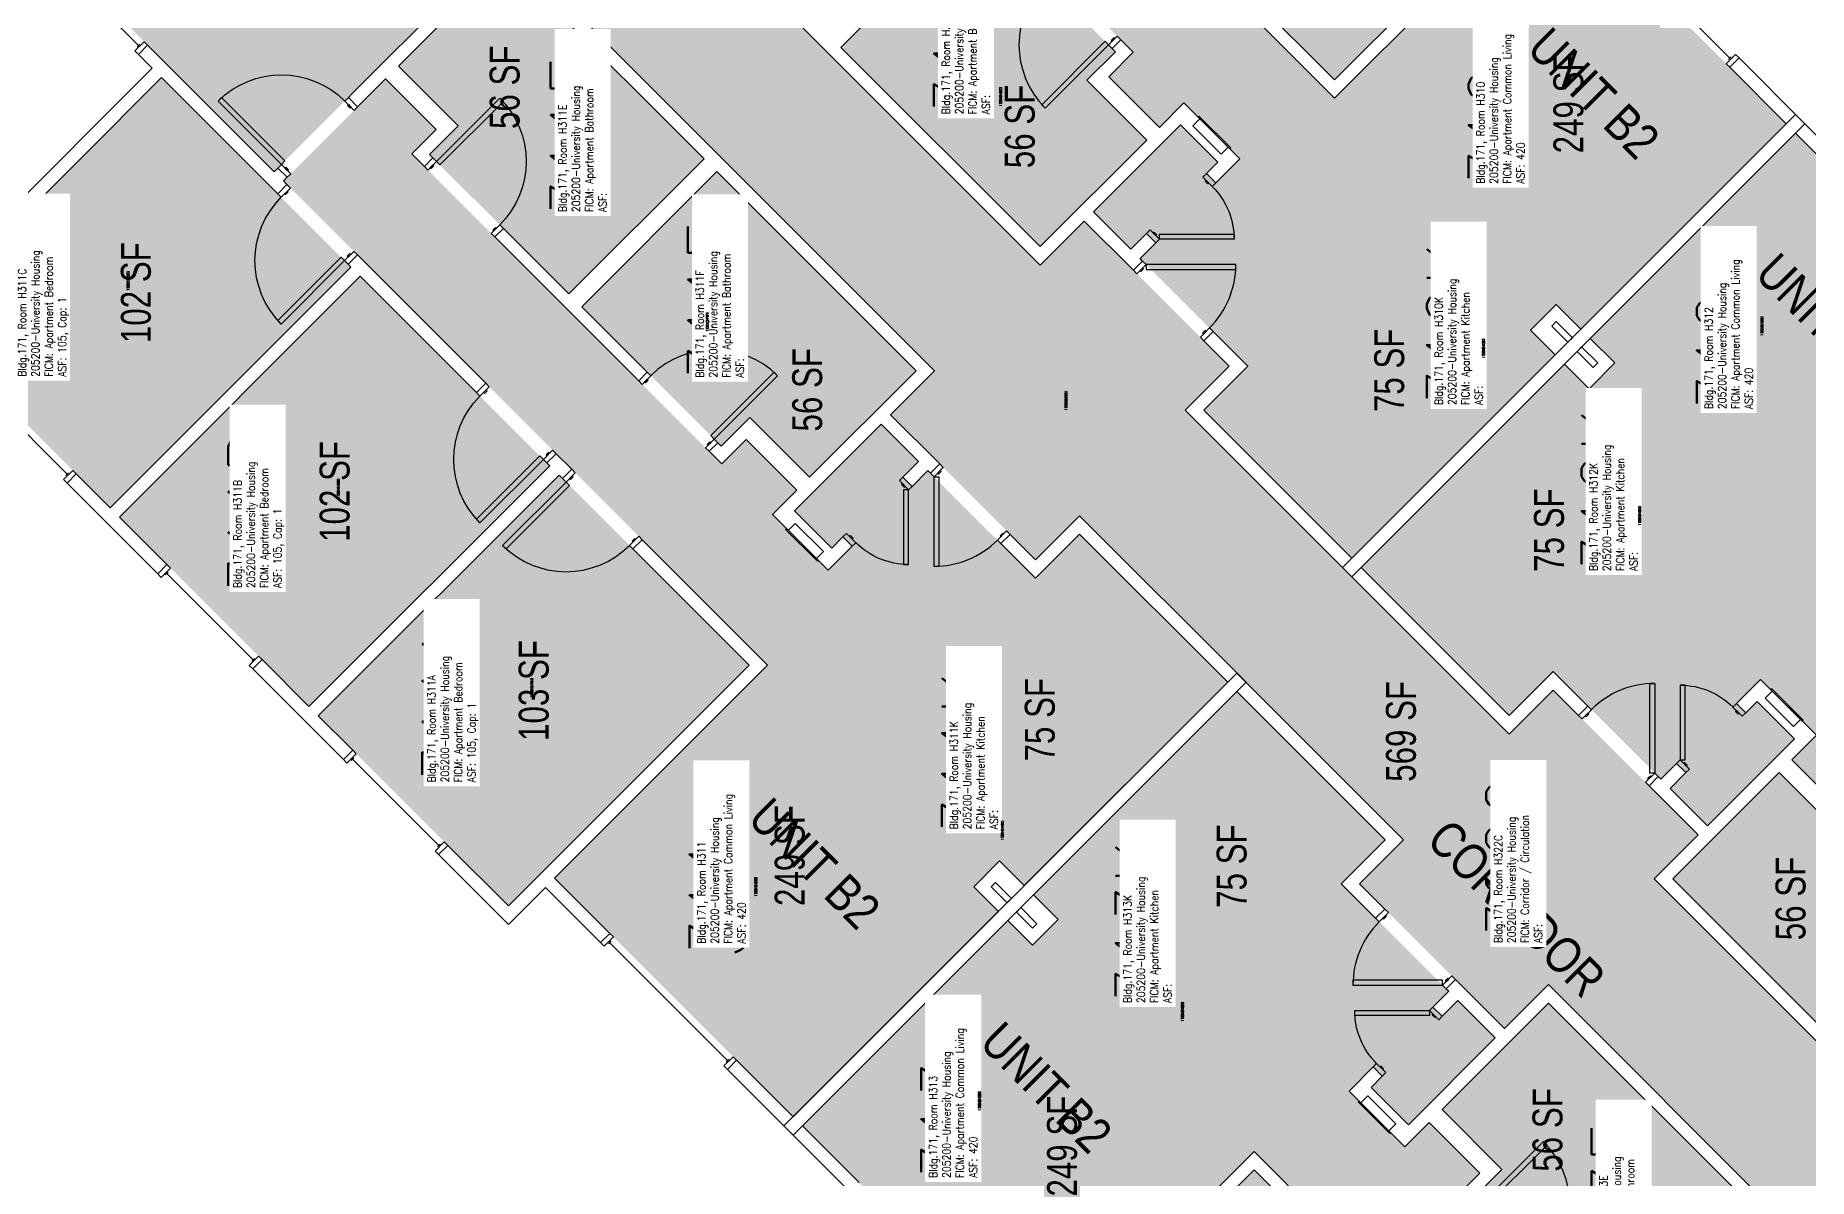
# Model space of a CAD drawing. Header units: inches. Extents: x -105 to 3698, y -798 to 1624.
# Drawn here: x 1365 to 2077, y -187 to 272 of the extents above; entities that cross this region are included whole.
import ezdxf
from ezdxf.enums import TextEntityAlignment as Align

# ---------------------------------------------------------------- set-up
doc = ezdxf.new("R2010")
doc.units = ezdxf.units.IN
doc.header["$LTSCALE"] = 96
doc.header["$MEASUREMENT"] = 0
for name, color, linetype in [('A-AREA-IDEN', 1, 'Continuous'), ('A-DOOR', 2, 'Continuous'), ('A-GLAZ', 1, 'Continuous'), ('A-IDEN-RNUM', 7, 'Continuous'), ('A-IDEN-SNUM', 4, 'Continuous'), ('A-IDEN-VNUM', 4, 'Continuous'), ('A-WALL', 5, 'Continuous'), ('AREA-TEXT', 3, 'Continuous'), ('E-POWER', 2, 'Continuous'), ('Rooms-Category-Color', 7, 'Continuous'), ('Rooms-College-Color', 7, 'Continuous'), ('Rooms-Department-Color', 7, 'Continuous'), ('Rooms-Division-Color', 7, 'Continuous'), ('Rooms-Information', 7, 'Continuous')]:
    doc.layers.add(name, color=color, linetype=linetype)
doc.styles.add('AREA', font='arial.ttf', dxfattribs={"width": 0.75, "height": 12})
doc.styles.add('ROOMSNUMBER', font='txt.shx', dxfattribs={"height": 0.03})
doc.styles.add('ROOMVNUMBER', font='simplex.shx', dxfattribs={"width": 0.85})
doc.styles.get("Standard").update_dxf_attribs({"font": 'ARIALN.TTF'})

msp = doc.modelspace()

# ---------------------------------------------------------------- hatches: boundary and pattern name
h = msp.add_hatch()
h.set_pattern_fill('ANSI31', color=256, angle=-45, style=0)
h.set_pattern_definition([(7e-12, (1926.94117, 942.3521), (-1e-14, 0.125), [])])
h.paths.add_polyline_path([(1748.41, 295.05), (1789.94, 253.52), (1783.43, 247.01), (1741.9, 288.54)], flags=9)
h = msp.add_hatch()
h.set_pattern_fill('ANSI31', color=256, style=0)
h.set_pattern_definition([(270, (963.72971, -20.85936), (-0.125, 2e-16), [])])
h.paths.add_polyline_path([(1611.03, 157.67), (1652.56, 116.14), (1659.07, 122.65), (1617.54, 164.18)], flags=9)
h = msp.add_hatch()
h.set_pattern_fill('ANSI31', color=256, angle=135, style=0)
h.set_pattern_definition([(180, (1814.53009, -871.65975), (-1e-14, -0.125), [])])
h.paths.add_polyline_path([(1993.06, -224.36), (1951.53, -182.83), (1958.04, -176.32), (1999.57, -217.85)], flags=9)
at = {"layer": 'Rooms-Category-Color', "true_color": 0xadadad}
msp.add_hatch(color=253, dxfattribs=at).paths.add_polyline_path([(2331.68, -468.03), (2374.11, -425.6), (2015.23, -66.72), (2032.91, -49.04), (1974.69, 9.17), (1957.02, -8.51), (1826.88, 121.63), (1844.56, 139.3), (1786.35, 197.52), (1768.67, 179.84), (1504.9, 443.61), (1462.47, 401.19), (1726.24, 137.41), (1708.57, 119.73), (1766.78, 61.52), (1784.46, 79.2), (1914.59, -50.93), (1896.91, -68.61), (1955.12, -126.82), (1972.8, -109.15)])
at = {"layer": 'Rooms-Category-Color', "true_color": 0x728ef3}
for points in [[(1692.46, 441.31), (1886.91, 246.86), (1972.47, 332.42), (2068.28, 236.61), (1985.82, 154.14), (1926.32, 213.64), (1851.98, 139.3), (1808.76, 182.53), (1815.09, 188.85), (1811.38, 192.57), (1805.05, 186.24), (1790.06, 201.23), (1824.97, 236.14), (1839.96, 221.15), (1835.42, 216.61), (1839.13, 212.9), (1848.8, 222.57), (1826.39, 244.98), (1816.58, 235.17), (1796.25, 255.5), (1806.06, 265.31), (1681.58, 389.78), (1671.77, 379.97), (1651.44, 400.3)], [(1907.24, 427.35), (1983.61, 350.98), (1886.91, 254.28), (1810.54, 330.65)], [(1466.01, 390.23), (1377.08, 301.32), (1461.05, 217.35), (1549.97, 306.27)], [(1688.67, 267.27), (1742.94, 321.54), (1798.9, 265.57), (1787.41, 254.08), (1811.45, 230.04), (1768.67, 187.26)], [(1523.46, 224.23), (1579.41, 168.28), (1633.68, 222.55), (1553.69, 302.54), (1510.9, 259.77), (1534.94, 235.73)], [(1395.2, 82.38), (1319.09, 158.48), (1415.79, 255.18), (1491.89, 179.06), (1395.52, 82.68)], [(1464.77, 213.63), (1659.22, 19.17), (1573.66, -66.39), (1669.48, -162.2), (1751.94, -79.74), (1692.44, -20.24), (1766.78, 54.1), (1723.56, 97.32), (1717.23, 90.99), (1713.51, 94.7), (1719.84, 101.03), (1704.85, 116.02), (1669.94, 81.11), (1684.93, 66.12), (1689.47, 70.66), (1693.19, 66.95), (1683.52, 57.28), (1661.1, 79.69), (1670.91, 89.51), (1650.58, 109.83), (1640.77, 100.02), (1516.3, 224.5), (1526.11, 234.31), (1505.78, 254.64)], [(2276.7, -142.93), (2082.25, 51.52), (2167.81, 137.08), (2072, 232.89), (1989.53, 150.43), (2049.03, 90.93), (1974.69, 16.59), (2017.92, -26.63), (2024.24, -20.3), (2027.96, -24.01), (2021.63, -30.34), (2036.62, -45.33), (2071.53, -10.42), (2056.54, 4.57), (2052, 0.03), (2048.29, 3.74), (2057.96, 13.41), (2080.37, -9), (2070.56, -18.81), (2090.89, -39.14), (2100.7, -29.33), (2225.17, -153.8), (2215.36, -163.62), (2235.69, -183.95)], [(1638.82, 217.41), (1718.81, 137.42), (1676.03, 94.64), (1651.99, 118.68), (1640.5, 107.19), (1584.54, 163.15)], [(1975.48, 143.8), (1893.8, 62.13), (1834.31, 121.63), (1926.32, 213.64), (1975.92, 164.04), (1965.58, 153.7)], [(1398.91, 78.67), (1475.01, 2.56), (1571.71, 99.24), (1495.61, 175.36), (1399.23, 78.97)], [(1979.19, 140.09), (1897.52, 58.42), (1957.02, -1.08), (2049.03, 90.93), (1999.43, 140.53), (1989.09, 130.19)], [(1478.72, -1.15), (1555.09, -77.52), (1651.79, 19.18), (1575.42, 95.55), (1479.05, -0.85)], [(1762.28, -69.39), (1843.95, 12.28), (1784.46, 71.78), (1692.44, -20.24), (1742.04, -69.84), (1752.38, -59.49)], [(1766, -73.11), (1847.67, 8.56), (1907.16, -50.93), (1815.15, -142.95), (1765.55, -93.35), (1775.89, -83.01)], [(2102.66, -146.72), (2156.93, -92.45), (2100.96, -36.49), (2089.47, -47.98), (2065.43, -23.94), (2022.65, -66.72)], [(2049.01, -370.62), (1854.56, -176.17), (1769, -261.73), (1673.19, -165.91), (1755.65, -83.45), (1815.15, -142.95), (1889.49, -68.61), (1932.71, -111.83), (1926.38, -118.16), (1930.09, -121.87), (1936.42, -115.55), (1951.41, -130.54), (1916.5, -165.45), (1901.51, -150.46), (1906.05, -145.92), (1902.34, -142.2), (1892.67, -151.87), (1915.08, -174.29), (1924.89, -164.48), (1945.22, -184.81), (1935.41, -194.62), (2059.89, -319.09), (2069.7, -309.28), (2090.03, -329.61)], [(2052.8, -196.57), (1998.53, -250.84), (1942.57, -194.88), (1954.06, -183.39), (1930.02, -159.35), (1972.8, -116.57)], [(1757.85, -280.28), (1834.22, -356.65), (1930.92, -259.95), (1854.55, -183.58)]]:
    msp.add_hatch(color=171, dxfattribs=at).paths.add_polyline_path(points)
at = {"layer": 'Rooms-College-Color', "true_color": 0xadadad}
for points in [[(2331.68, -468.03), (2374.11, -425.6), (2015.23, -66.72), (2032.91, -49.04), (1974.69, 9.17), (1957.02, -8.51), (1826.88, 121.63), (1844.56, 139.3), (1786.35, 197.52), (1768.67, 179.84), (1504.9, 443.61), (1462.47, 401.19), (1726.24, 137.41), (1708.57, 119.73), (1766.78, 61.52), (1784.46, 79.2), (1914.59, -50.93), (1896.91, -68.61), (1955.12, -126.82), (1972.8, -109.15)], [(1692.46, 441.31), (1886.91, 246.86), (1972.47, 332.42), (2068.28, 236.61), (1985.82, 154.14), (1926.32, 213.64), (1851.98, 139.3), (1808.76, 182.53), (1815.09, 188.85), (1811.38, 192.57), (1805.05, 186.24), (1790.06, 201.23), (1824.97, 236.14), (1839.96, 221.15), (1835.42, 216.61), (1839.13, 212.9), (1848.8, 222.57), (1826.39, 244.98), (1816.58, 235.17), (1796.25, 255.5), (1806.06, 265.31), (1681.58, 389.78), (1671.77, 379.97), (1651.44, 400.3)], [(1907.24, 427.35), (1983.61, 350.98), (1886.91, 254.28), (1810.54, 330.65)], [(1466.01, 390.23), (1377.08, 301.32), (1461.05, 217.35), (1549.97, 306.27)], [(1688.67, 267.27), (1742.94, 321.54), (1798.9, 265.57), (1787.41, 254.08), (1811.45, 230.04), (1768.67, 187.26)], [(1523.46, 224.23), (1579.41, 168.28), (1633.68, 222.55), (1553.69, 302.54), (1510.9, 259.77), (1534.94, 235.73)], [(1395.2, 82.38), (1319.09, 158.48), (1415.79, 255.18), (1491.89, 179.06), (1395.52, 82.68)], [(1464.77, 213.63), (1659.22, 19.17), (1573.66, -66.39), (1669.48, -162.2), (1751.94, -79.74), (1692.44, -20.24), (1766.78, 54.1), (1723.56, 97.32), (1717.23, 90.99), (1713.51, 94.7), (1719.84, 101.03), (1704.85, 116.02), (1669.94, 81.11), (1684.93, 66.12), (1689.47, 70.66), (1693.19, 66.95), (1683.52, 57.28), (1661.1, 79.69), (1670.91, 89.51), (1650.58, 109.83), (1640.77, 100.02), (1516.3, 224.5), (1526.11, 234.31), (1505.78, 254.64)], [(2276.7, -142.93), (2082.25, 51.52), (2167.81, 137.08), (2072, 232.89), (1989.53, 150.43), (2049.03, 90.93), (1974.69, 16.59), (2017.92, -26.63), (2024.24, -20.3), (2027.96, -24.01), (2021.63, -30.34), (2036.62, -45.33), (2071.53, -10.42), (2056.54, 4.57), (2052, 0.03), (2048.29, 3.74), (2057.96, 13.41), (2080.37, -9), (2070.56, -18.81), (2090.89, -39.14), (2100.7, -29.33), (2225.17, -153.8), (2215.36, -163.62), (2235.69, -183.95)], [(1638.82, 217.41), (1718.81, 137.42), (1676.03, 94.64), (1651.99, 118.68), (1640.5, 107.19), (1584.54, 163.15)], [(1975.48, 143.8), (1893.8, 62.13), (1834.31, 121.63), (1926.32, 213.64), (1975.92, 164.04), (1965.58, 153.7)], [(1398.91, 78.67), (1475.01, 2.56), (1571.71, 99.24), (1495.61, 175.36), (1399.23, 78.97)], [(1979.19, 140.09), (1897.52, 58.42), (1957.02, -1.08), (2049.03, 90.93), (1999.43, 140.53), (1989.09, 130.19)], [(1478.72, -1.15), (1555.09, -77.52), (1651.79, 19.18), (1575.42, 95.55), (1479.05, -0.85)], [(1762.28, -69.39), (1843.95, 12.28), (1784.46, 71.78), (1692.44, -20.24), (1742.04, -69.84), (1752.38, -59.49)], [(1766, -73.11), (1847.67, 8.56), (1907.16, -50.93), (1815.15, -142.95), (1765.55, -93.35), (1775.89, -83.01)], [(2102.66, -146.72), (2156.93, -92.45), (2100.96, -36.49), (2089.47, -47.98), (2065.43, -23.94), (2022.65, -66.72)], [(2049.01, -370.62), (1854.56, -176.17), (1769, -261.73), (1673.19, -165.91), (1755.65, -83.45), (1815.15, -142.95), (1889.49, -68.61), (1932.71, -111.83), (1926.38, -118.16), (1930.09, -121.87), (1936.42, -115.55), (1951.41, -130.54), (1916.5, -165.45), (1901.51, -150.46), (1906.05, -145.92), (1902.34, -142.2), (1892.67, -151.87), (1915.08, -174.29), (1924.89, -164.48), (1945.22, -184.81), (1935.41, -194.62), (2059.89, -319.09), (2069.7, -309.28), (2090.03, -329.61)], [(2052.8, -196.57), (1998.53, -250.84), (1942.57, -194.88), (1954.06, -183.39), (1930.02, -159.35), (1972.8, -116.57)], [(1757.85, -280.28), (1834.22, -356.65), (1930.92, -259.95), (1854.55, -183.58)]]:
    msp.add_hatch(color=253, dxfattribs=at).paths.add_polyline_path(points)
at = {"layer": 'Rooms-Department-Color', "true_color": 0xacacac}
msp.add_hatch(color=253, dxfattribs=at).paths.add_polyline_path([(2331.68, -468.03), (2374.11, -425.6), (2015.23, -66.72), (2032.91, -49.04), (1974.69, 9.17), (1957.02, -8.51), (1826.88, 121.63), (1844.56, 139.3), (1786.35, 197.52), (1768.67, 179.84), (1504.9, 443.61), (1462.47, 401.19), (1726.24, 137.41), (1708.57, 119.73), (1766.78, 61.52), (1784.46, 79.2), (1914.59, -50.93), (1896.91, -68.61), (1955.12, -126.82), (1972.8, -109.15)])
at = {"layer": 'Rooms-Department-Color', "true_color": 0x604aed}
for points in [[(1692.46, 441.31), (1886.91, 246.86), (1972.47, 332.42), (2068.28, 236.61), (1985.82, 154.14), (1926.32, 213.64), (1851.98, 139.3), (1808.76, 182.53), (1815.09, 188.85), (1811.38, 192.57), (1805.05, 186.24), (1790.06, 201.23), (1824.97, 236.14), (1839.96, 221.15), (1835.42, 216.61), (1839.13, 212.9), (1848.8, 222.57), (1826.39, 244.98), (1816.58, 235.17), (1796.25, 255.5), (1806.06, 265.31), (1681.58, 389.78), (1671.77, 379.97), (1651.44, 400.3)], [(1907.24, 427.35), (1983.61, 350.98), (1886.91, 254.28), (1810.54, 330.65)], [(1466.01, 390.23), (1377.08, 301.32), (1461.05, 217.35), (1549.97, 306.27)], [(1688.67, 267.27), (1742.94, 321.54), (1798.9, 265.57), (1787.41, 254.08), (1811.45, 230.04), (1768.67, 187.26)], [(1523.46, 224.23), (1579.41, 168.28), (1633.68, 222.55), (1553.69, 302.54), (1510.9, 259.77), (1534.94, 235.73)], [(1395.2, 82.38), (1319.09, 158.48), (1415.79, 255.18), (1491.89, 179.06), (1395.52, 82.68)], [(1464.77, 213.63), (1659.22, 19.17), (1573.66, -66.39), (1669.48, -162.2), (1751.94, -79.74), (1692.44, -20.24), (1766.78, 54.1), (1723.56, 97.32), (1717.23, 90.99), (1713.51, 94.7), (1719.84, 101.03), (1704.85, 116.02), (1669.94, 81.11), (1684.93, 66.12), (1689.47, 70.66), (1693.19, 66.95), (1683.52, 57.28), (1661.1, 79.69), (1670.91, 89.51), (1650.58, 109.83), (1640.77, 100.02), (1516.3, 224.5), (1526.11, 234.31), (1505.78, 254.64)], [(2276.7, -142.93), (2082.25, 51.52), (2167.81, 137.08), (2072, 232.89), (1989.53, 150.43), (2049.03, 90.93), (1974.69, 16.59), (2017.92, -26.63), (2024.24, -20.3), (2027.96, -24.01), (2021.63, -30.34), (2036.62, -45.33), (2071.53, -10.42), (2056.54, 4.57), (2052, 0.03), (2048.29, 3.74), (2057.96, 13.41), (2080.37, -9), (2070.56, -18.81), (2090.89, -39.14), (2100.7, -29.33), (2225.17, -153.8), (2215.36, -163.62), (2235.69, -183.95)], [(1638.82, 217.41), (1718.81, 137.42), (1676.03, 94.64), (1651.99, 118.68), (1640.5, 107.19), (1584.54, 163.15)], [(1975.48, 143.8), (1893.8, 62.13), (1834.31, 121.63), (1926.32, 213.64), (1975.92, 164.04), (1965.58, 153.7)], [(1398.91, 78.67), (1475.01, 2.56), (1571.71, 99.24), (1495.61, 175.36), (1399.23, 78.97)], [(1979.19, 140.09), (1897.52, 58.42), (1957.02, -1.08), (2049.03, 90.93), (1999.43, 140.53), (1989.09, 130.19)], [(1478.72, -1.15), (1555.09, -77.52), (1651.79, 19.18), (1575.42, 95.55), (1479.05, -0.85)], [(1762.28, -69.39), (1843.95, 12.28), (1784.46, 71.78), (1692.44, -20.24), (1742.04, -69.84), (1752.38, -59.49)], [(1766, -73.11), (1847.67, 8.56), (1907.16, -50.93), (1815.15, -142.95), (1765.55, -93.35), (1775.89, -83.01)], [(2102.66, -146.72), (2156.93, -92.45), (2100.96, -36.49), (2089.47, -47.98), (2065.43, -23.94), (2022.65, -66.72)], [(2049.01, -370.62), (1854.56, -176.17), (1769, -261.73), (1673.19, -165.91), (1755.65, -83.45), (1815.15, -142.95), (1889.49, -68.61), (1932.71, -111.83), (1926.38, -118.16), (1930.09, -121.87), (1936.42, -115.55), (1951.41, -130.54), (1916.5, -165.45), (1901.51, -150.46), (1906.05, -145.92), (1902.34, -142.2), (1892.67, -151.87), (1915.08, -174.29), (1924.89, -164.48), (1945.22, -184.81), (1935.41, -194.62), (2059.89, -319.09), (2069.7, -309.28), (2090.03, -329.61)], [(2052.8, -196.57), (1998.53, -250.84), (1942.57, -194.88), (1954.06, -183.39), (1930.02, -159.35), (1972.8, -116.57)], [(1757.85, -280.28), (1834.22, -356.65), (1930.92, -259.95), (1854.55, -183.58)]]:
    msp.add_hatch(color=173, dxfattribs=at).paths.add_polyline_path(points)
at = {"layer": 'Rooms-Division-Color', "true_color": 0xadadad}
msp.add_hatch(color=253, dxfattribs=at).paths.add_polyline_path([(2331.68, -468.03), (2374.11, -425.6), (2015.23, -66.72), (2032.91, -49.04), (1974.69, 9.17), (1957.02, -8.51), (1826.88, 121.63), (1844.56, 139.3), (1786.35, 197.52), (1768.67, 179.84), (1504.9, 443.61), (1462.47, 401.19), (1726.24, 137.41), (1708.57, 119.73), (1766.78, 61.52), (1784.46, 79.2), (1914.59, -50.93), (1896.91, -68.61), (1955.12, -126.82), (1972.8, -109.15)])
at = {"layer": 'Rooms-Division-Color', "true_color": 0x604aed}
for points in [[(1692.46, 441.31), (1886.91, 246.86), (1972.47, 332.42), (2068.28, 236.61), (1985.82, 154.14), (1926.32, 213.64), (1851.98, 139.3), (1808.76, 182.53), (1815.09, 188.85), (1811.38, 192.57), (1805.05, 186.24), (1790.06, 201.23), (1824.97, 236.14), (1839.96, 221.15), (1835.42, 216.61), (1839.13, 212.9), (1848.8, 222.57), (1826.39, 244.98), (1816.58, 235.17), (1796.25, 255.5), (1806.06, 265.31), (1681.58, 389.78), (1671.77, 379.97), (1651.44, 400.3)], [(1907.24, 427.35), (1983.61, 350.98), (1886.91, 254.28), (1810.54, 330.65)], [(1466.01, 390.23), (1377.08, 301.32), (1461.05, 217.35), (1549.97, 306.27)], [(1688.67, 267.27), (1742.94, 321.54), (1798.9, 265.57), (1787.41, 254.08), (1811.45, 230.04), (1768.67, 187.26)], [(1523.46, 224.23), (1579.41, 168.28), (1633.68, 222.55), (1553.69, 302.54), (1510.9, 259.77), (1534.94, 235.73)], [(1395.2, 82.38), (1319.09, 158.48), (1415.79, 255.18), (1491.89, 179.06), (1395.52, 82.68)], [(1464.77, 213.63), (1659.22, 19.17), (1573.66, -66.39), (1669.48, -162.2), (1751.94, -79.74), (1692.44, -20.24), (1766.78, 54.1), (1723.56, 97.32), (1717.23, 90.99), (1713.51, 94.7), (1719.84, 101.03), (1704.85, 116.02), (1669.94, 81.11), (1684.93, 66.12), (1689.47, 70.66), (1693.19, 66.95), (1683.52, 57.28), (1661.1, 79.69), (1670.91, 89.51), (1650.58, 109.83), (1640.77, 100.02), (1516.3, 224.5), (1526.11, 234.31), (1505.78, 254.64)], [(2276.7, -142.93), (2082.25, 51.52), (2167.81, 137.08), (2072, 232.89), (1989.53, 150.43), (2049.03, 90.93), (1974.69, 16.59), (2017.92, -26.63), (2024.24, -20.3), (2027.96, -24.01), (2021.63, -30.34), (2036.62, -45.33), (2071.53, -10.42), (2056.54, 4.57), (2052, 0.03), (2048.29, 3.74), (2057.96, 13.41), (2080.37, -9), (2070.56, -18.81), (2090.89, -39.14), (2100.7, -29.33), (2225.17, -153.8), (2215.36, -163.62), (2235.69, -183.95)], [(1638.82, 217.41), (1718.81, 137.42), (1676.03, 94.64), (1651.99, 118.68), (1640.5, 107.19), (1584.54, 163.15)], [(1975.48, 143.8), (1893.8, 62.13), (1834.31, 121.63), (1926.32, 213.64), (1975.92, 164.04), (1965.58, 153.7)], [(1398.91, 78.67), (1475.01, 2.56), (1571.71, 99.24), (1495.61, 175.36), (1399.23, 78.97)], [(1979.19, 140.09), (1897.52, 58.42), (1957.02, -1.08), (2049.03, 90.93), (1999.43, 140.53), (1989.09, 130.19)], [(1478.72, -1.15), (1555.09, -77.52), (1651.79, 19.18), (1575.42, 95.55), (1479.05, -0.85)], [(1762.28, -69.39), (1843.95, 12.28), (1784.46, 71.78), (1692.44, -20.24), (1742.04, -69.84), (1752.38, -59.49)], [(1766, -73.11), (1847.67, 8.56), (1907.16, -50.93), (1815.15, -142.95), (1765.55, -93.35), (1775.89, -83.01)], [(2102.66, -146.72), (2156.93, -92.45), (2100.96, -36.49), (2089.47, -47.98), (2065.43, -23.94), (2022.65, -66.72)], [(2049.01, -370.62), (1854.56, -176.17), (1769, -261.73), (1673.19, -165.91), (1755.65, -83.45), (1815.15, -142.95), (1889.49, -68.61), (1932.71, -111.83), (1926.38, -118.16), (1930.09, -121.87), (1936.42, -115.55), (1951.41, -130.54), (1916.5, -165.45), (1901.51, -150.46), (1906.05, -145.92), (1902.34, -142.2), (1892.67, -151.87), (1915.08, -174.29), (1924.89, -164.48), (1945.22, -184.81), (1935.41, -194.62), (2059.89, -319.09), (2069.7, -309.28), (2090.03, -329.61)], [(2052.8, -196.57), (1998.53, -250.84), (1942.57, -194.88), (1954.06, -183.39), (1930.02, -159.35), (1972.8, -116.57)], [(1757.85, -280.28), (1834.22, -356.65), (1930.92, -259.95), (1854.55, -183.58)]]:
    msp.add_hatch(color=173, dxfattribs=at).paths.add_polyline_path(points)

# ---------------------------------------------------------------- linework, layer by layer
at = {"layer": 'A-DOOR'}
for points in [[(1799.59, 271.77), (1801.01, 270.36), (1797.56, 266.91), (1796.15, 268.33)], [(1798.62, 270.8), (1798.27, 271.15), (1797.21, 270.09), (1797.56, 269.74)], [(1796.15, 268.33), (1794.73, 269.74), (1769.28, 244.28), (1770.69, 242.87)], [(1463.97, 220.25), (1465.39, 221.67), (1439.93, 247.12), (1438.52, 245.71)], [(1493.14, 242), (1494.55, 243.41), (1490.84, 247.12), (1489.43, 245.71)], [(1491.9, 243.23), (1491.55, 242.88), (1490.49, 243.94), (1490.84, 244.29)], [(1526.21, 221.48), (1527.62, 220.07), (1553.08, 245.52), (1551.67, 246.94)], [(1522.76, 218.03), (1521.35, 219.45), (1524.8, 222.89), (1526.21, 221.48)], [(1467.68, 216.54), (1466.27, 215.13), (1462.56, 218.84), (1463.97, 220.25)], [(1466.45, 217.78), (1466.8, 218.13), (1465.74, 219.19), (1465.39, 218.84)], [(1523.73, 219.01), (1524.09, 218.65), (1525.15, 219.71), (1524.8, 220.07)], [(1834.01, 215.19), (1835.42, 216.61), (1839.13, 212.9), (1837.72, 211.48)], [(1835.24, 213.96), (1834.89, 213.6), (1835.95, 212.54), (1836.3, 212.9)], [(1467.6, 210.8), (1466.18, 212.21), (1462.47, 208.5), (1463.88, 207.08)], [(1466.36, 209.56), (1466.71, 209.21), (1465.65, 208.15), (1465.3, 208.5)], [(1548.22, 192.58), (1549.63, 191.16), (1553.08, 194.61), (1551.67, 196.02)], [(1549.19, 193.55), (1548.84, 193.9), (1549.9, 194.96), (1550.25, 194.61)], [(1812.79, 193.98), (1811.38, 192.57), (1815.09, 188.85), (1816.51, 190.27)], [(1814.03, 192.74), (1814.38, 193.1), (1815.44, 192.04), (1815.09, 191.68)], [(1816.51, 190.27), (1816.51, 192.27), (1846.51, 192.27), (1846.51, 190.27)], [(1493.05, 185.34), (1494.47, 183.93), (1490.75, 180.21), (1489.34, 181.63)], [(1489.34, 181.63), (1487.93, 183.04), (1462.47, 157.59), (1463.88, 156.17)], [(1491.81, 184.1), (1491.46, 184.46), (1490.4, 183.4), (1490.75, 183.04)], [(1807.52, 176.35), (1806.1, 177.76), (1809.81, 181.47), (1811.23, 180.06)], [(1808.75, 177.58), (1809.11, 177.23), (1810.17, 178.29), (1809.81, 178.65)], [(1811.23, 180.06), (1811.23, 178.06), (1847.23, 178.06), (1847.23, 180.06)], [(1832.97, 150.89), (1834.39, 149.48), (1838.1, 153.19), (1836.68, 154.6)], [(1834.21, 152.13), (1833.86, 152.48), (1834.92, 153.54), (1835.27, 153.19)], [(1608.85, 131.94), (1607.44, 133.36), (1610.89, 136.8), (1612.3, 135.39)], [(1637.76, 109.93), (1636.34, 111.35), (1661.8, 136.8), (1663.21, 135.39)], [(1547.41, 130.98), (1546, 132.4), (1542.28, 128.68), (1543.7, 127.27)], [(1546.17, 129.74), (1546.53, 129.39), (1545.47, 128.33), (1545.11, 128.68)], [(1609.82, 132.92), (1610.18, 132.56), (1611.24, 133.62), (1610.89, 133.98)], [(1634.31, 106.49), (1635.72, 105.07), (1639.17, 108.52), (1637.76, 109.93)], [(1635.28, 107.46), (1634.93, 107.81), (1635.99, 108.87), (1636.34, 108.52)], [(1569.15, 101.81), (1567.74, 103.23), (1542.28, 77.77), (1543.7, 76.36)], [(1572.87, 105.53), (1574.28, 104.11), (1570.57, 100.4), (1569.15, 101.81)], [(1571.63, 104.29), (1571.28, 104.64), (1570.22, 103.58), (1570.57, 103.23)], [(1729.73, 98.57), (1728.32, 99.98), (1724.61, 96.27), (1726.02, 94.85)], [(1578.26, 92.71), (1579.67, 91.3), (1554.22, 65.84), (1552.8, 67.25)], [(1581.97, 96.42), (1580.56, 97.84), (1576.84, 94.12), (1578.26, 92.71)], [(1580.73, 95.19), (1581.09, 94.83), (1580.03, 93.77), (1579.67, 94.12)], [(1712.1, 93.29), (1713.51, 94.7), (1717.23, 90.99), (1715.81, 89.58)], [(1726.02, 94.85), (1728.02, 94.85), (1728.02, 58.85), (1726.02, 58.85)], [(1728.5, 97.33), (1728.85, 96.97), (1727.79, 95.91), (1727.44, 96.27)], [(1713.34, 92.05), (1712.98, 91.7), (1714.05, 90.64), (1714.4, 90.99)], [(1715.81, 89.58), (1713.81, 89.58), (1713.81, 59.58), (1715.81, 59.58)], [(1690.89, 72.08), (1689.47, 70.66), (1693.19, 66.95), (1694.6, 68.36)], [(1755.19, 73.11), (1756.6, 71.7), (1752.89, 67.98), (1751.48, 69.4)], [(1753.95, 71.87), (1753.6, 72.23), (1752.54, 71.17), (1752.89, 70.81)], [(1607.43, 70.97), (1608.84, 69.55), (1605.13, 65.84), (1603.71, 67.25)], [(1606.19, 69.73), (1605.84, 70.08), (1604.78, 69.02), (1605.13, 68.67)], [(1692.12, 70.84), (1692.48, 71.19), (1693.54, 70.13), (1693.19, 69.78)], [(2015.45, -24.16), (2013.45, -24.16), (2013.45, 11.84), (2015.45, 11.84)], [(2025.66, -18.88), (2027.66, -18.88), (2027.66, 11.12), (2025.66, 11.12)], [(1986.28, -2.42), (1984.87, -1), (1988.58, 2.71), (1989.99, 1.29)], [(2050.58, -1.38), (2052, 0.03), (2048.29, 3.74), (2046.87, 2.33)], [(2049.35, -0.15), (2048.99, -0.5), (2047.93, 0.56), (2048.29, 0.92)], [(1987.52, -1.18), (1987.87, -1.53), (1988.93, -0.47), (1988.58, -0.12)], [(2029.37, -22.6), (2027.96, -24.01), (2024.24, -20.3), (2025.66, -18.88)], [(2028.13, -21.36), (2028.49, -21.01), (2027.43, -19.94), (2027.07, -20.3)], [(2011.74, -27.87), (2013.15, -29.29), (2016.86, -25.58), (2015.45, -24.16)], [(2012.97, -26.64), (2012.62, -26.28), (2013.68, -25.22), (2014.03, -25.58)], [(1908.5, -80.2), (1907.09, -78.79), (1903.37, -82.5), (1904.79, -83.91)], [(1907.26, -81.44), (1907.62, -81.79), (1906.55, -82.85), (1906.2, -82.5)], [(1933.96, -105.66), (1935.37, -107.07), (1931.66, -110.78), (1930.24, -109.37)], [(1932.72, -106.89), (1932.36, -106.54), (1931.3, -107.6), (1931.66, -107.95)], [(1930.24, -109.37), (1930.24, -107.37), (1894.24, -107.37), (1894.24, -109.37)], [(1924.97, -119.58), (1924.97, -121.58), (1894.97, -121.58), (1894.97, -119.58)], [(1928.68, -123.29), (1930.09, -121.87), (1926.38, -118.16), (1924.97, -119.58)], [(1927.44, -122.05), (1927.09, -122.4), (1926.03, -121.34), (1926.38, -120.99)], [(1907.46, -144.5), (1906.05, -145.92), (1902.34, -142.2), (1903.75, -140.79)], [(1906.23, -143.26), (1906.58, -142.91), (1905.52, -141.85), (1905.17, -142.2)], [(1945.32, -197.63), (1946.74, -199.05), (1972.19, -173.59), (1970.78, -172.18)]]:
    msp.add_lwpolyline(points, close=True, dxfattribs=at)
for centre, start, end in [((1796.15, 268.33), 135, 225), ((1811.23, 180.06), 315, 0), ((1637.76, 109.93), 45, 135), ((1578.26, 92.71), 225, 315), ((1726.02, 94.85), 270, 315), ((2015.45, -24.16), 90, 135), ((1930.24, -109.37), 135, 180), ((1945.32, -197.63), 315, 45)]:
    msp.add_arc(centre, 36, start, end, dxfattribs=at)
at = {"layer": 'A-DOOR', "extrusion": (0, 0, -1)}
for centre, radius, start, end in [((-1463.97, 220.25), 36, 45, 135), ((-1526.21, 221.48), 36, 135, 225), ((-1489.34, 181.63), 36, 315, 45), ((-1816.51, 190.27), 30, 135, 180), ((-1569.15, 101.81), 36, 315, 45), ((-1715.81, 89.58), 30, 270, 315), ((-2025.66, -18.88), 30, 90, 135), ((-1924.97, -119.58), 30, 315, 0)]:
    msp.add_arc(centre, radius, start, end, dxfattribs=at)
at = {"layer": 'A-GLAZ'}
for p, q in [((2045.66, 262.94), (1998.29, 310.32)), ((1406.61, 268.07), (1384.69, 289.99)), ((1407.14, 268.6), (1406.08, 267.54)), ((2045.13, 262.41), (2046.19, 263.47)), ((1377.95, 95.91), (1343.3, 130.56)), ((1378.48, 96.44), (1377.42, 95.38)), ((1418.45, 56.47), (1417.39, 55.41)), ((1452.57, 21.29), (1417.92, 55.94)), ((1453.1, 21.82), (1452.04, 20.76)), ((1493.03, -18.11), (1491.97, -19.17)), ((1527.15, -53.29), (1492.5, -18.64)), ((1527.68, -52.76), (1526.62, -53.82)), ((1596.3, -91.67), (1595.24, -92.73)), ((1643.14, -139.58), (1595.77, -92.2)), ((1643.67, -139.05), (1642.61, -140.11))]:
    msp.add_line(p, q, dxfattribs=at)
for points in [[(1405.11, 265.86), (1406.52, 264.44), (1410.24, 268.16), (1408.82, 269.57)], [(2047.87, 264.44), (2049.29, 263.03), (2045.57, 259.32), (2044.16, 260.73)], [(1376.45, 93.7), (1377.86, 92.29), (1381.58, 96), (1380.16, 97.41)], [(1415.71, 54.44), (1414.3, 55.85), (1418.01, 59.56), (1419.42, 58.15)], [(1451.07, 19.08), (1452.48, 17.67), (1456.19, 21.38), (1454.78, 22.8)], [(1490.29, -20.14), (1488.88, -18.73), (1492.59, -15.01), (1494, -16.43)], [(1525.65, -55.5), (1527.06, -56.91), (1530.77, -53.2), (1529.36, -51.78)], [(1593.56, -93.71), (1592.14, -92.29), (1595.85, -88.58), (1597.27, -89.99)], [(1641.64, -141.79), (1643.05, -143.2), (1646.77, -139.49), (1645.35, -138.08)]]:
    msp.add_lwpolyline(points, close=True, dxfattribs=at)
at = {"layer": 'A-WALL'}
for p, q in [((1599.38, 349.12), (1768.67, 179.84)), ((1983.61, 350.98), (1886.91, 254.28)), ((1886.91, 246.86), (1972.47, 332.42)), ((1688.67, 267.27), (1742.94, 321.54)), ((1492.7, 248.98), (1549.97, 306.26)), ((1556.96, 306.7), (1726.24, 137.41)), ((1553.69, 302.54), (1510.91, 259.76)), ((1633.69, 222.54), (1553.69, 302.54)), ((1886.91, 254.28), (1840.24, 300.95)), ((1836.53, 297.24), (1886.91, 246.86)), ((1406.52, 264.44), (1410.24, 268.16)), ((1412.09, 258.88), (1406.52, 264.44)), ((1410.24, 268.16), (1416.24, 262.15)), ((1768.67, 187.26), (1688.67, 267.27)), ((1798.9, 265.57), (1787.41, 254.08)), ((1796.25, 255.5), (1806.06, 265.31)), ((1801.01, 270.36), (1797.56, 266.91)), ((1797.56, 266.91), (1798.9, 265.57)), ((1806.06, 265.31), (1801.01, 270.36)), ((1311.68, 158.47), (1412.09, 258.88)), ((1416.24, 262.15), (1461.06, 217.34)), ((1510.91, 259.76), (1534.95, 235.72)), ((2049.29, 263.03), (2045.57, 259.32)), ((2045.57, 259.32), (2068.28, 236.61)), ((2075.71, 236.61), (2049.29, 263.03)), ((1415.8, 255.17), (1319.1, 158.47)), ((1462.47, 208.5), (1415.8, 255.17)), ((1505.78, 254.64), (1496.41, 245.27)), ((1526.11, 234.31), (1505.78, 254.64)), ((1787.41, 254.08), (1811.45, 230.04)), ((1816.58, 235.17), (1796.25, 255.5)), ((1490.84, 247.12), (1492.7, 248.98)), ((1494.55, 243.41), (1490.84, 247.12)), ((1496.41, 245.27), (1494.55, 243.41)), ((1826.39, 244.98), (1816.58, 235.17)), ((1848.8, 222.57), (1826.39, 244.98)), ((1534.95, 235.72), (1523.46, 224.23)), ((1790.06, 201.23), (1824.97, 236.14)), ((1824.97, 236.14), (1839.96, 221.15)), ((1890.09, 58.42), (2072, 240.32)), ((1893.8, 54.7), (2075.71, 236.61)), ((2068.28, 236.61), (1985.82, 154.14)), ((2072, 240.32), (2098.42, 213.9)), ((1516.3, 224.5), (1526.11, 234.31)), ((1811.45, 230.04), (1768.67, 187.26)), ((2072, 232.89), (1989.53, 150.43)), ((2094.71, 210.18), (2072, 232.89)), ((1521.35, 219.45), (1516.3, 224.5)), ((1524.8, 222.89), (1521.35, 219.45)), ((1523.46, 224.23), (1524.8, 222.89)), ((1579.42, 168.27), (1633.69, 222.54)), ((1839.96, 221.15), (1835.42, 216.61)), ((1839.13, 212.9), (1848.8, 222.57)), ((1461.06, 217.34), (1462.56, 218.84)), ((1462.56, 218.84), (1466.27, 215.13)), ((1466.27, 215.13), (1464.77, 213.63)), ((1464.77, 213.63), (1466.18, 212.21)), ((1638.82, 217.41), (1584.55, 163.14)), ((1718.82, 137.41), (1638.82, 217.41)), ((1835.42, 216.61), (1839.13, 212.9)), ((1466.18, 212.21), (1462.47, 208.5)), ((1805.05, 186.24), (1790.06, 201.23)), ((1549.63, 191.16), (1553.08, 194.61)), ((1553.08, 194.61), (1579.42, 168.27)), ((1768.67, 179.84), (1786.35, 197.52)), ((1786.35, 197.52), (1806.1, 177.76)), ((1811.38, 192.57), (1805.05, 186.24)), ((1815.09, 188.85), (1811.38, 192.57)), ((1607.44, 133.36), (1549.63, 191.16)), ((1808.76, 182.53), (1815.09, 188.85)), ((1395.21, 82.37), (1491.9, 179.07)), ((1490.75, 180.21), (1494.47, 183.93)), ((1491.9, 179.07), (1490.75, 180.21)), ((1494.47, 183.93), (1546, 132.4)), ((1806.1, 177.76), (1809.81, 181.47)), ((1809.81, 181.47), (1808.76, 182.53)), ((1495.62, 175.35), (1398.92, 78.66)), ((1542.28, 128.68), (1495.62, 175.35)), ((1975.92, 164.04), (1965.58, 153.7)), ((1985.82, 154.14), (1975.92, 164.04)), ((1584.55, 163.14), (1610.89, 136.8)), ((1974.15, 155.38), (1975.92, 157.15)), ((1975.92, 157.15), (1982.37, 150.69)), ((1838.1, 153.19), (1834.39, 149.48)), ((1851.98, 139.3), (1838.1, 153.19)), ((1965.58, 153.7), (1975.48, 143.8)), ((1980.6, 148.93), (1974.15, 155.38)), ((1982.37, 150.69), (1980.6, 148.93)), ((1989.53, 150.43), (1999.43, 140.53)), ((1834.39, 149.48), (1844.56, 139.3)), ((1975.48, 143.8), (1893.8, 62.13)), ((1986.08, 146.98), (1984.31, 145.21)), ((1984.31, 145.21), (1990.77, 138.76)), ((1992.53, 140.53), (1986.08, 146.98)), ((1610.89, 136.8), (1607.44, 133.36)), ((1676.04, 94.63), (1718.82, 137.41)), ((1726.24, 137.41), (1708.57, 119.73)), ((1844.56, 139.3), (1826.88, 121.63)), ((1834.31, 121.63), (1851.98, 139.3)), ((1979.19, 140.09), (1897.52, 58.42)), ((1989.09, 130.19), (1979.19, 140.09)), ((1999.43, 140.53), (1989.09, 130.19)), ((1990.77, 138.76), (1992.53, 140.53)), ((1546, 132.4), (1542.28, 128.68)), ((1826.88, 121.63), (1893.8, 54.7)), ((1893.8, 62.13), (1834.31, 121.63)), ((1640.51, 107.18), (1652, 118.67)), ((1652, 118.67), (1676.04, 94.63)), ((1704.85, 116.02), (1669.94, 81.11)), ((1719.84, 101.03), (1704.85, 116.02)), ((1708.57, 119.73), (1728.32, 99.98)), ((1635.72, 105.07), (1639.17, 108.52)), ((1639.17, 108.52), (1640.51, 107.18)), ((1650.58, 109.83), (1640.77, 100.02)), ((1670.91, 89.51), (1650.58, 109.83)), ((1570.57, 100.4), (1574.28, 104.11)), ((1571.72, 99.25), (1570.57, 100.4)), ((1574.28, 104.11), (1580.56, 97.84)), ((1640.77, 100.02), (1635.72, 105.07)), ((1713.51, 94.7), (1719.84, 101.03)), ((1728.32, 99.98), (1724.61, 96.27)), ((1377.86, 92.29), (1381.58, 96)), ((1381.58, 96), (1395.21, 82.37)), ((1475.02, 2.55), (1571.72, 99.25)), ((1575.43, 95.54), (1478.73, -1.16)), ((1576.84, 94.12), (1575.43, 95.54)), ((1580.56, 97.84), (1576.84, 94.12)), ((1717.23, 90.99), (1713.51, 94.7)), ((1723.56, 97.32), (1717.23, 90.99)), ((1724.61, 96.27), (1723.56, 97.32)), ((1414.3, 55.85), (1377.86, 92.29)), ((1661.1, 79.69), (1670.91, 89.51)), ((1398.92, 78.66), (1418.01, 59.56)), ((1683.52, 57.28), (1661.1, 79.69)), ((1669.94, 81.11), (1684.93, 66.12)), ((1766.78, 61.52), (1784.46, 79.2)), ((1784.46, 79.2), (1851.38, 12.28)), ((1752.89, 67.98), (1756.6, 71.7)), ((1756.6, 71.7), (1766.78, 61.52)), ((1784.46, 71.78), (1766.78, 54.1)), ((1843.95, 12.28), (1784.46, 71.78)), ((1605.13, 65.84), (1608.84, 69.55)), ((1651.8, 19.17), (1605.13, 65.84)), ((1608.84, 69.55), (1659.22, 19.17)), ((1693.19, 66.95), (1683.52, 57.28)), ((1684.93, 66.12), (1689.47, 70.66)), ((1689.47, 70.66), (1693.19, 66.95)), ((1766.78, 54.1), (1752.89, 67.98)), ((1418.01, 59.56), (1414.3, 55.85)), ((1957.02, -8.51), (1890.09, 58.42)), ((1897.52, 58.42), (1957.02, -1.08)), ((1452.48, 17.67), (1456.19, 21.38)), ((1456.19, 21.38), (1475.02, 2.55)), ((1488.88, -18.73), (1452.48, 17.67)), ((1555.1, -77.53), (1651.8, 19.17)), ((1659.22, 19.17), (1573.66, -66.39)), ((1847.67, 15.99), (1665.76, -165.91)), ((1914.59, -50.93), (1847.67, 15.99)), ((1957.02, -1.08), (1974.69, 16.59)), ((1974.69, 16.59), (1988.58, 2.71)), ((1851.38, 12.28), (1669.48, -169.63)), ((1762.28, -69.39), (1843.95, 12.28)), ((1766, -73.11), (1847.67, 8.56)), ((1847.67, 8.56), (1907.16, -50.93)), ((1974.69, 9.17), (1957.02, -8.51)), ((1984.87, -1), (1974.69, 9.17)), ((2048.29, 3.74), (2057.96, 13.41)), ((2057.96, 13.41), (2080.37, -9)), ((1988.58, 2.71), (1984.87, -1)), ((2052, 0.03), (2048.29, 3.74)), ((2056.54, 4.57), (2052, 0.03)), ((2071.53, -10.42), (2056.54, 4.57)), ((1478.73, -1.16), (1492.59, -15.01)), ((2036.62, -45.33), (2071.53, -10.42)), ((2080.37, -9), (2070.56, -18.81)), ((1492.59, -15.01), (1488.88, -18.73)), ((2017.92, -26.63), (2024.24, -20.3)), ((2024.24, -20.3), (2027.96, -24.01)), ((2070.56, -18.81), (2090.89, -39.14)), ((2013.15, -29.29), (2016.86, -25.58)), ((2016.86, -25.58), (2017.92, -26.63)), ((2027.96, -24.01), (2021.63, -30.34)), ((2065.43, -23.94), (2022.65, -66.72)), ((2089.47, -47.98), (2065.43, -23.94)), ((2032.91, -49.04), (2013.15, -29.29)), ((2021.63, -30.34), (2036.62, -45.33)), ((2015.23, -66.72), (2032.91, -49.04)), ((1527.06, -56.91), (1530.77, -53.2)), ((1555.1, -84.95), (1527.06, -56.91)), ((1530.77, -53.2), (1555.1, -77.53)), ((1907.16, -50.93), (1889.49, -68.61)), ((1896.91, -68.61), (1914.59, -50.93)), ((1742.04, -69.84), (1752.38, -59.49)), ((1752.38, -59.49), (1762.28, -69.39)), ((1569.95, -70.1), (1555.1, -84.95)), ((1592.14, -92.29), (1569.95, -70.1)), ((1573.66, -66.39), (1595.85, -88.58)), ((1751.94, -79.74), (1742.04, -69.84)), ((1750.7, -68.07), (1748.94, -69.84)), ((1748.94, -69.84), (1755.39, -76.29)), ((1757.16, -74.52), (1750.7, -68.07)), ((1889.49, -68.61), (1903.37, -82.5)), ((1907.09, -78.79), (1896.91, -68.61)), ((2184.51, -236.01), (2015.23, -66.72)), ((2022.65, -66.72), (2102.66, -146.72)), ((1755.39, -76.29), (1757.16, -74.52)), ((1759.1, -80), (1760.87, -78.23)), ((1760.87, -78.23), (1767.32, -84.69)), ((1775.89, -83.01), (1766, -73.11)), ((1669.48, -162.2), (1751.94, -79.74)), ((1673.19, -165.91), (1755.65, -83.45)), ((1755.65, -83.45), (1765.55, -93.35)), ((1765.55, -86.45), (1759.1, -80)), ((1765.55, -93.35), (1775.89, -83.01)), ((1767.32, -84.69), (1765.55, -86.45)), ((1903.37, -82.5), (1907.09, -78.79)), ((1595.85, -88.58), (1592.14, -92.29)), ((1932.71, -111.83), (1926.38, -118.16)), ((1935.37, -107.07), (1931.66, -110.78)), ((1931.66, -110.78), (1932.71, -111.83)), ((1955.12, -126.82), (1935.37, -107.07)), ((1972.8, -109.15), (1955.12, -126.82)), ((2142.09, -278.43), (1972.8, -109.15)), ((1926.38, -118.16), (1930.09, -121.87)), ((1930.02, -159.35), (1972.8, -116.57)), ((1930.09, -121.87), (1936.42, -115.55)), ((1936.42, -115.55), (1951.41, -130.54)), ((1972.8, -116.57), (2052.8, -196.57)), ((1951.41, -130.54), (1916.5, -165.45)), ((1643.05, -143.2), (1646.77, -139.49)), ((1646.77, -139.49), (1669.48, -162.2)), ((1902.34, -142.2), (1892.67, -151.87)), ((1906.05, -145.92), (1902.34, -142.2)), ((1669.48, -169.63), (1643.05, -143.2)), ((1901.51, -150.46), (1906.05, -145.92)), ((1892.67, -151.87), (1915.08, -174.29)), ((1916.5, -165.45), (1901.51, -150.46)), ((1954.06, -183.39), (1930.02, -159.35)), ((1665.76, -165.91), (1692.18, -192.34)), ((1695.9, -188.62), (1673.19, -165.91)), ((1915.08, -174.29), (1924.89, -164.48)), ((1924.89, -164.48), (1945.22, -184.81)), ((1854.56, -176.17), (1769, -261.73)), ((1904.94, -226.55), (1854.56, -176.17)), ((1757.86, -280.29), (1854.56, -183.59)), ((1854.56, -183.59), (1901.23, -230.26)), ((1945.22, -184.81), (1935.41, -194.62)), ((1942.57, -194.88), (1954.06, -183.39))]:
    msp.add_line(p, q, dxfattribs=at)
at = {"layer": 'E-POWER'}
for points in [[(1844.1, 227.27), (1841.27, 224.44), (1829.96, 235.75), (1832.78, 238.58)], [(1678.81, 61.98), (1681.64, 64.81), (1670.33, 76.13), (1667.5, 73.3)], [(2062.66, 8.71), (2059.83, 5.88), (2071.14, -5.43), (2073.97, -2.6)], [(1897.37, -156.58), (1900.2, -153.75), (1911.51, -165.06), (1908.69, -167.89)]]:
    msp.add_lwpolyline(points, dxfattribs=at)
for points in [[(1844.81, 226.56), (1845.16, 226.92), (1832.43, 239.64), (1832.08, 239.29)], [(1679.52, 61.28), (1679.17, 60.92), (1666.44, 73.65), (1666.79, 74)], [(2061.95, 9.42), (2062.31, 9.77), (2075.03, -2.96), (2074.68, -3.31)], [(1896.67, -155.87), (1896.31, -156.22), (1909.04, -168.95), (1909.39, -168.6)]]:
    msp.add_lwpolyline(points, close=True, dxfattribs=at)

# ---------------------------------------------------------------- texts
at = {"layer": 'A-AREA-IDEN'}
for s, p in [('UNIT B2', (1985.87, 243.75)), ('UNIT B2', (2077.48, 153.25)), ('UNIT B2', (1672.97, -65.57)), ('CORRIDOR', (1954.91, -83.57)), ('UNIT B2', (1766.06, -155.54))]:
    msp.add_text(s, height=14.4, rotation=315, dxfattribs=at).set_placement(p, align=Align.CENTER)
at = {"layer": 'A-IDEN-RNUM', "style": 'ROOMSNUMBER', "width": 0.85}
for s, p in [('0310-E0', (1752.76, 247.44)), ('0310-00', (1955.89, 231.19)), ('0311-E0', (1575.53, 216.43)), ('0311-C0', (1402.4, 173.47)), ('0311-F0', (1634.98, 156.98)), ('0312-00', (2058.52, 155.33)), ('0310-K0', (1946.71, 146.41)), ('0322-C0', (1779.05, 125.36)), ('0311-B0', (1486.83, 90.16)), ('0312-K0', (2009.37, 79.18)), ('0311-A0', (1564.52, 10.06)), ('0311-K0', (1753.49, -47.21)), ('0311-00', (1654.49, -69.83)), ('0313-K0', (1825.8, -120.03)), ('0313-00', (1744.3, -155.91))]:
    msp.add_text(s, height=1, rotation=90, dxfattribs=at).set_placement(p, align=Align.MIDDLE_CENTER)
at = {"layer": 'A-IDEN-SNUM', "style": 'ROOMSNUMBER', "width": 0.85}
for s, p in [('1710H310E0', (1752.76, 247.44)), ('1710H31000', (1955.89, 231.19)), ('1710H311E0', (1575.53, 216.43)), ('1710H311C0', (1402.4, 173.47)), ('1710H311F0', (1634.98, 156.98)), ('1710H31200', (2058.52, 155.33)), ('1710H310K0', (1946.71, 146.41)), ('1710H322C0', (1779.05, 125.36)), ('1710H311B0', (1486.83, 90.16)), ('1710H312K0', (2009.37, 79.18)), ('1710H311A0', (1564.52, 10.06)), ('1710H311K0', (1753.49, -47.21)), ('1710H31100', (1654.49, -69.83)), ('1710H313K0', (1825.8, -120.03)), ('1710H31300', (1744.3, -155.91))]:
    msp.add_text(s, height=1, rotation=90, dxfattribs=at).set_placement(p, align=Align.MIDDLE_CENTER)
at = {"layer": 'A-IDEN-VNUM', "style": 'ROOMVNUMBER', "width": 0.85}
for s, p in [('310E', (1737.25, 271.83)), ('311E', (1583.31, 230.72)), ('310', (1951.93, 235.27)), ('311C', (1367.3, 165.49)), ('311F', (1638.43, 164.25)), ('310K', (1935.11, 155.49)), ('312', (2043.54, 144.76)), ('312K', (1997.29, 88.81)), ('311B', (1453.86, 80.17)), ('311A', (1531.76, 3.05)), ('311K', (1740.44, -16.73)), ('322C', (1959.04, -58.34)), ('311', (1639.03, -74.05)), ('313K', (1810.19, -84.69)), ('313', (1732.11, -164.02)), ('313E', (2001.31, -197.51))]:
    msp.add_text(s, height=22.5, rotation=90, dxfattribs=at).set_placement(p, align=Align.MIDDLE_CENTER)
at = {"layer": 'AREA-TEXT', "style": 'AREA', "width": 0.75}
for s, p in [('56 SF', (1553.59, 251.28)), ('249 SF', (1980.76, 245)), ('56 SF', (1760.45, 235.54)), ('102 SF', (1405.5, 168.77)), ('75 SF', (1908.81, 137.58)), ('56 SF', (1675.09, 129.78)), ('102 SF', (1485.31, 88.96)), ('75 SF', (1972.97, 73.42)), ('103 SF', (1565.26, 9.01)), ('75 SF', (1768.5, -2.73)), ('569 SF', (1913.51, -7.43)), ('249 SF', (1668.06, -57.32)), ('75 SF', (1845.53, -61.55)), ('56 SF', (2069.98, -74.55)), ('249 SF', (1777.43, -174)), ('56 SF', (1972.37, -167.5))]:
    msp.add_text(s, height=12, rotation=90, dxfattribs=at).set_placement(p, align=Align.MIDDLE_CENTER)

# ---------------------------------------------------------------- next in the draw order: texts
at = {"layer": 'Rooms-Information', "char_height": 3.2143, "width": 72, "attachment_point": 7, "rotation": 90, "style": 'ROOMVNUMBER', "bg_fill": 3, "box_fill_scale": 1.5, "bg_fill_color": 256, "bg_fill_true_color": 13158600, "bg_fill_transparency": 0}
for s, insert in [('Bldg.171, Room H310E^M^J205200-University Housing^M^JFICM: Apartment Bathroom^M^JASF: ', (1748.5, 240.41)), ('Bldg.171, Room H310^M^J205200-University Housing^M^JFICM: Apartment Common Living^M^JASF: 420', (1963.18, 212.5)), ('Bldg.171, Room H311E^M^J205200-University Housing^M^JFICM: Apartment Bathroom^M^JASF: ', (1594.56, 201.12)), ('Bldg.171, Room H311C^M^J205200-University Housing^M^JFICM: Apartment Bedroom^M^JASF: 105, Cap: 1', (1378.55, 134.98)), ('Bldg.171, Room H311F^M^J205200-University Housing^M^JFICM: Apartment Bathroom^M^JASF: ', (1649.68, 134.65)), ('Bldg.171, Room H310K^M^J205200-University Housing^M^JFICM: Apartment Kitchen^M^JASF: ', (1946.36, 123.62)), ('Bldg.171, Room H312^M^J205200-University Housing^M^JFICM: Apartment Common Living^M^JASF: 420', (2054.79, 121.99)), ('Bldg.171, Room H312K^M^J205200-University Housing^M^JFICM: Apartment Kitchen^M^JASF: ', (2008.54, 56.93)), ('Bldg.171, Room H311B^M^J205200-University Housing^M^JFICM: Apartment Bedroom^M^JASF: 105, Cap: 1', (1465.11, 50.12)), ('Bldg.171, Room H311A^M^J205200-University Housing^M^JFICM: Apartment Bedroom^M^JASF: 105, Cap: 1', (1543.01, -27.92)), ('Bldg.171, Room H311K^M^J205200-University Housing^M^JFICM: Apartment Kitchen^M^JASF: ', (1751.69, -46.78)), ('Bldg.171, Room H311^M^J205200-University Housing^M^JFICM: Apartment Common Living^M^JASF: 420', (1650.28, -92.72)), ('Bldg.171, Room H322C^M^J205200-University Housing^M^JFICM: Corridor / Circulation^M^JASF: ', (1970.29, -92.49)), ('Bldg.171, Room H313K^M^J205200-University Housing^M^JFICM: Apartment Kitchen^M^JASF: ', (1821.44, -116.56)), ('Bldg.171, Room H313^M^J205200-University Housing^M^JFICM: Apartment Common Living^M^JASF: 420', (1743.36, -186.79)), ('Bldg.171, Room H313E^M^J205200-University Housing^M^JFICM: Apartment Bathroom^M^JASF: ', (2012.56, -228.93))]:
    msp.add_mtext(s, dxfattribs=dict(at, insert=insert))

doc.saveas('drawing.dxf')
